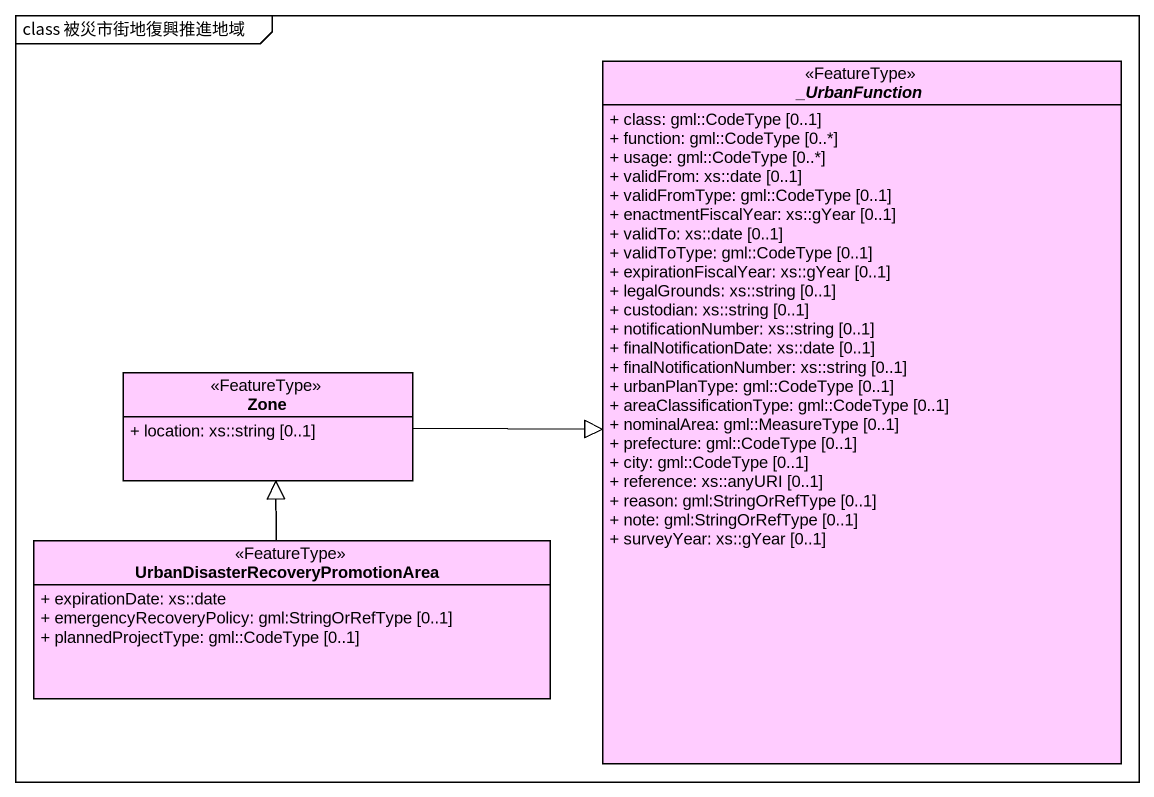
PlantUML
@startuml
mainframe class 被災市街地復興推進地域
hide circle
hide empty members
skinparam classAttributeIconSize 0
abstract class "_UrbanFunction" as UrbanFunction <<FeatureType>> #FFCCFF {
  + class: gml::CodeType [0..1]
  + function: gml::CodeType [0..*]
  + usage: gml::CodeType [0..*]
  + validFrom: xs::date [0..1]
  + validFromType: gml::CodeType [0..1]
  + enactmentFiscalYear: xs::gYear [0..1]
  + validTo: xs::date [0..1]
  + validToType: gml::CodeType [0..1]
  + expirationFiscalYear: xs::gYear [0..1]
  + legalGrounds: xs::string [0..1]
  + custodian: xs::string [0..1]
  + notificationNumber: xs::string [0..1]
  + finalNotificationDate: xs::date [0..1]
  + finalNotificationNumber: xs::string [0..1]
  + urbanPlanType: gml::CodeType [0..1]
  + areaClassificationType: gml::CodeType [0..1]
  + nominalArea: gml::MeasureType [0..1]
  + prefecture: gml::CodeType [0..1]
  + city: gml::CodeType [0..1]
  + reference: xs::anyURI [0..1]
  + reason: gml:StringOrRefType [0..1]
  + note: gml:StringOrRefType [0..1]
  + surveyYear: xs::gYear [0..1]
}
class Zone <<FeatureType>> #FFCCFF {
  + location: xs::string [0..1]
}
class "UrbanDisasterRecoveryPromotionArea" as UrbanDisasterRecoveryPromoti <<FeatureType>> #FFCCFF {
  + expirationDate: xs::date
  + emergencyRecoveryPolicy: gml:StringOrRefType [0..1]
  + plannedProjectType: gml::CodeType [0..1]
}
Zone -right-|> UrbanFunction
UrbanDisasterRecoveryPromoti -up-|> Zone
@enduml
